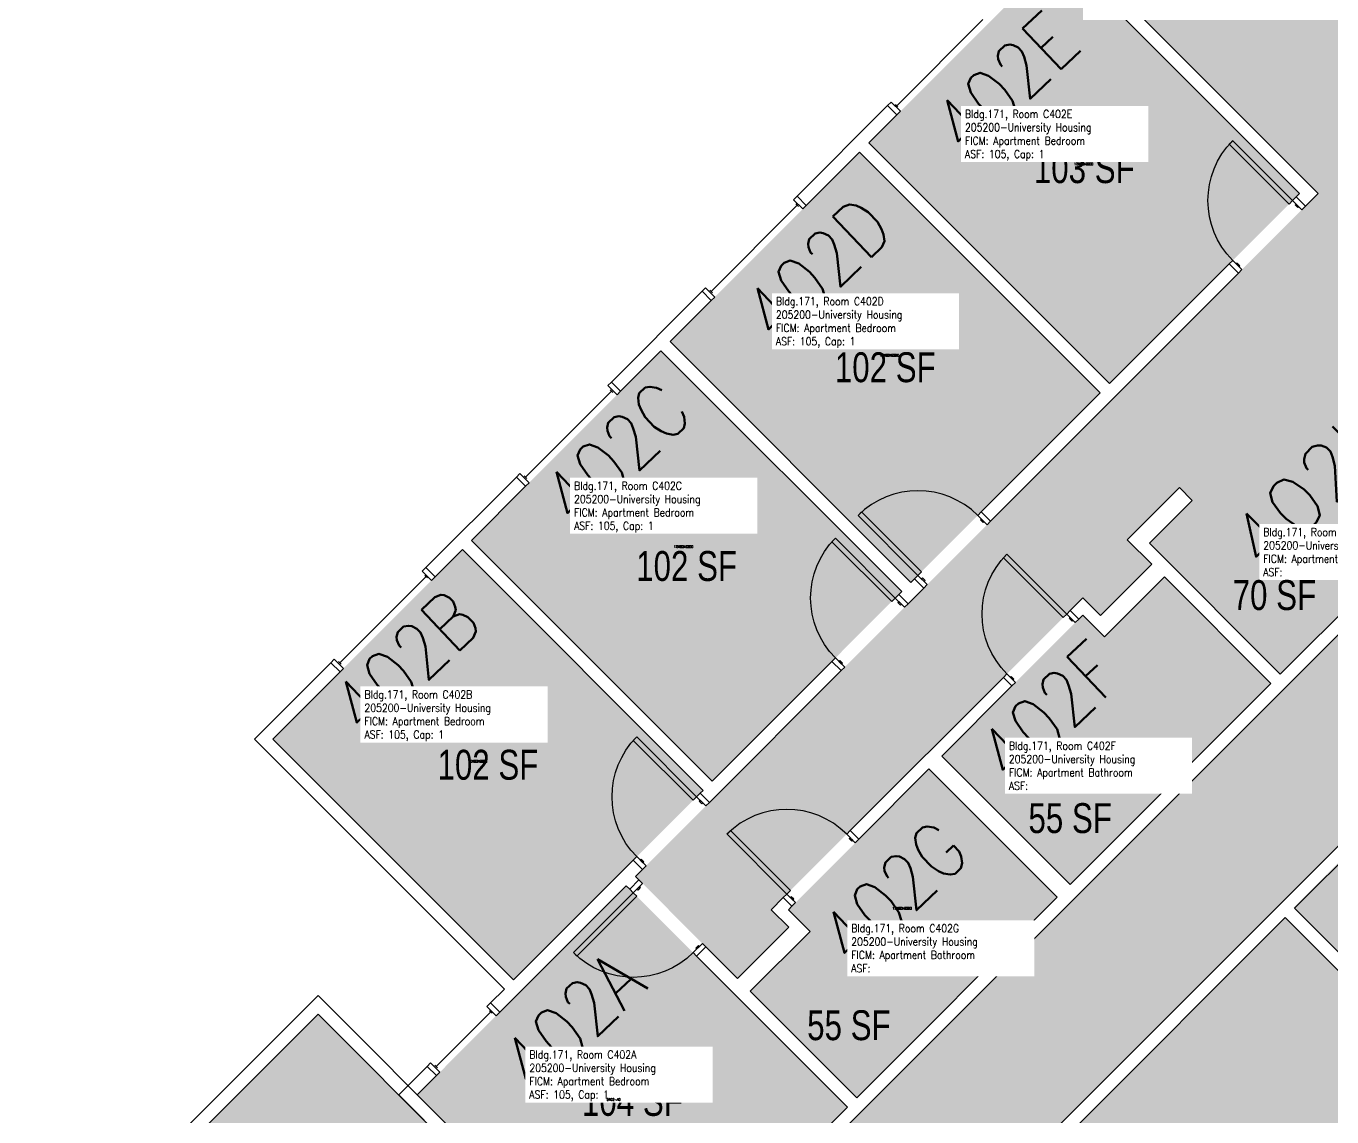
# Model space of a CAD drawing. Header units: inches. Extents: x 56 to 3925, y -1092 to 1470.
# Drawn here: x 155 to 680, y 297 to 735 of the extents above; entities that cross this region are included whole.
import ezdxf
from ezdxf.enums import TextEntityAlignment as Align

# ---------------------------------------------------------------- set-up
doc = ezdxf.new("R2010")
doc.units = ezdxf.units.IN
doc.header["$LTSCALE"] = 48
doc.header["$MEASUREMENT"] = 0
for name, color, linetype in [('A-DOOR', 2, 'Continuous'), ('A-GLAZ', 152, 'Continuous'), ('A-IDEN-RNUM', 7, 'Continuous'), ('A-IDEN-SNUM', 4, 'Continuous'), ('A-IDEN-VNUM', 4, 'Continuous'), ('A-WALL', 5, 'Continuous'), ('AREA-TEXT', 3, 'Continuous'), ('Rooms-Category-Color', 7, 'Continuous'), ('Rooms-College-Color', 7, 'Continuous'), ('Rooms-Department-Color', 7, 'Continuous'), ('Rooms-Division-Color', 7, 'Continuous'), ('Rooms-Information', 7, 'Continuous')]:
    doc.layers.add(name, color=color, linetype=linetype)
doc.styles.add('AREA', font='arial.ttf', dxfattribs={"width": 0.75, "height": 12})
doc.styles.add('ROOMSNUMBER', font='txt.shx', dxfattribs={"height": 0.03})
doc.styles.add('ROOMVNUMBER', font='simplex.shx', dxfattribs={"width": 0.85})

msp = doc.modelspace()

# ---------------------------------------------------------------- hatches: boundary and pattern name
at = {"layer": 'Rooms-Category-Color', "true_color": 0xadadad}
msp.add_hatch(color=253, dxfattribs=at).paths.add_polyline_path([(569.7, 292.64), (829.94, 552.88), (847.62, 535.2), (905.83, 593.42), (888.16, 611.09), (1018.29, 741.23), (1035.97, 723.55), (1094.18, 781.76), (1076.5, 799.44), (1290.6, 1013.54), (1248.19, 1055.95), (385.25, 193.02), (427.68, 150.59), (448.18, 171.1), (447.73, 171.55), (568.91, 292.73), (569.35, 292.29)])
at = {"layer": 'Rooms-Category-Color', "true_color": 0x728ef3}
for points in [[(400.07, 393.15), (674.33, 667.41), (588.77, 752.97), (684.59, 848.79), (801.35, 732.03), (780.95, 711.63), (792.71, 699.87), (796.16, 703.32), (787.85, 711.63), (804.8, 728.58), (859.07, 674.31), (842.12, 657.36), (823.03, 676.45), (819.58, 673), (820.99, 671.59), (775.74, 626.34), (793.42, 608.66), (760.75, 575.99), (750.85, 585.89), (745.72, 580.76), (703.04, 623.45), (623.76, 544.16), (618.63, 549.29), (597.68, 528.34), (607.48, 518.54), (586.89, 497.94), (579.82, 505.01), (454.6, 379.8), (461.67, 372.73), (441.08, 352.13)], [(493.87, 687.74), (570.24, 764.11), (666.93, 667.41), (590.56, 591.04)], [(414.05, 607.93), (490.16, 684.03), (586.85, 587.33), (510.75, 511.23)], [(755.62, 570.86), (659.1, 474.34), (606.52, 526.93), (703.04, 623.45)], [(410.34, 604.21), (334.24, 528.11), (430.94, 431.41), (507.04, 507.52)], [(330.53, 524.4), (254.42, 448.3), (351.12, 351.6), (427.22, 427.7)], [(523.14, 441.41), (574.67, 389.88), (655.41, 470.63), (612.63, 513.41), (588.59, 489.36), (579.84, 498.11)], [(743.12, 350.1), (799.08, 406.06), (744.49, 460.63), (664.49, 380.63), (707.59, 337.55), (731.63, 361.59)], [(446.23, 347), (489.01, 304.22), (569.54, 384.76), (518.01, 436.29), (461.52, 379.79), (470.27, 371.04)], [(396.38, 389.43), (312.41, 305.46), (401.33, 216.54), (485.29, 300.51)], [(577.13, 292.64), (666.05, 203.73), (750.02, 287.69), (661.1, 376.61)], [(272.56, 337.89), (340.17, 270.27), (250.79, 180.89), (222.88, 152.98), (155.26, 220.59)]]:
    msp.add_hatch(color=171, dxfattribs=at).paths.add_polyline_path(points)
at = {"layer": 'Rooms-College-Color', "true_color": 0xadadad}
for points in [[(569.7, 292.64), (829.94, 552.88), (847.62, 535.2), (905.83, 593.42), (888.16, 611.09), (1018.29, 741.23), (1035.97, 723.55), (1094.18, 781.76), (1076.5, 799.44), (1290.6, 1013.54), (1248.19, 1055.95), (385.25, 193.02), (427.68, 150.59), (448.18, 171.1), (447.73, 171.55), (568.91, 292.73), (569.35, 292.29)], [(400.07, 393.15), (674.33, 667.41), (588.77, 752.97), (684.59, 848.79), (801.35, 732.03), (780.95, 711.63), (792.71, 699.87), (796.16, 703.32), (787.85, 711.63), (804.8, 728.58), (859.07, 674.31), (842.12, 657.36), (823.03, 676.45), (819.58, 673), (820.99, 671.59), (775.74, 626.34), (793.42, 608.66), (760.75, 575.99), (750.85, 585.89), (745.72, 580.76), (703.04, 623.45), (623.76, 544.16), (618.63, 549.29), (597.68, 528.34), (607.48, 518.54), (586.89, 497.94), (579.82, 505.01), (454.6, 379.8), (461.67, 372.73), (441.08, 352.13)], [(493.87, 687.74), (570.24, 764.11), (666.93, 667.41), (590.56, 591.04)], [(414.05, 607.93), (490.16, 684.03), (586.85, 587.33), (510.75, 511.23)], [(755.62, 570.86), (659.1, 474.34), (606.52, 526.93), (703.04, 623.45)], [(410.34, 604.21), (334.24, 528.11), (430.94, 431.41), (507.04, 507.52)], [(330.53, 524.4), (254.42, 448.3), (351.12, 351.6), (427.22, 427.7)], [(523.14, 441.41), (574.67, 389.88), (655.41, 470.63), (612.63, 513.41), (588.59, 489.36), (579.84, 498.11)], [(743.12, 350.1), (799.08, 406.06), (744.49, 460.63), (664.49, 380.63), (707.59, 337.55), (731.63, 361.59)], [(446.23, 347), (489.01, 304.22), (569.54, 384.76), (518.01, 436.29), (461.52, 379.79), (470.27, 371.04)], [(396.38, 389.43), (312.41, 305.46), (401.33, 216.54), (485.29, 300.51)], [(577.13, 292.64), (666.05, 203.73), (750.02, 287.69), (661.1, 376.61)], [(272.56, 337.89), (340.17, 270.27), (250.79, 180.89), (222.88, 152.98), (155.26, 220.59)]]:
    msp.add_hatch(color=253, dxfattribs=at).paths.add_polyline_path(points)
at = {"layer": 'Rooms-Department-Color', "true_color": 0xacacac}
msp.add_hatch(color=253, dxfattribs=at).paths.add_polyline_path([(569.7, 292.64), (829.94, 552.88), (847.62, 535.2), (905.83, 593.42), (888.16, 611.09), (1018.29, 741.23), (1035.97, 723.55), (1094.18, 781.76), (1076.5, 799.44), (1290.6, 1013.54), (1248.19, 1055.95), (385.25, 193.02), (427.68, 150.59), (448.18, 171.1), (447.73, 171.55), (568.91, 292.73), (569.35, 292.29)])
at = {"layer": 'Rooms-Department-Color', "true_color": 0x604aed}
for points in [[(400.07, 393.15), (674.33, 667.41), (588.77, 752.97), (684.59, 848.79), (801.35, 732.03), (780.95, 711.63), (792.71, 699.87), (796.16, 703.32), (787.85, 711.63), (804.8, 728.58), (859.07, 674.31), (842.12, 657.36), (823.03, 676.45), (819.58, 673), (820.99, 671.59), (775.74, 626.34), (793.42, 608.66), (760.75, 575.99), (750.85, 585.89), (745.72, 580.76), (703.04, 623.45), (623.76, 544.16), (618.63, 549.29), (597.68, 528.34), (607.48, 518.54), (586.89, 497.94), (579.82, 505.01), (454.6, 379.8), (461.67, 372.73), (441.08, 352.13)], [(493.87, 687.74), (570.24, 764.11), (666.93, 667.41), (590.56, 591.04)], [(414.05, 607.93), (490.16, 684.03), (586.85, 587.33), (510.75, 511.23)], [(755.62, 570.86), (659.1, 474.34), (606.52, 526.93), (703.04, 623.45)], [(410.34, 604.21), (334.24, 528.11), (430.94, 431.41), (507.04, 507.52)], [(330.53, 524.4), (254.42, 448.3), (351.12, 351.6), (427.22, 427.7)], [(523.14, 441.41), (574.67, 389.88), (655.41, 470.63), (612.63, 513.41), (588.59, 489.36), (579.84, 498.11)], [(743.12, 350.1), (799.08, 406.06), (744.49, 460.63), (664.49, 380.63), (707.59, 337.55), (731.63, 361.59)], [(446.23, 347), (489.01, 304.22), (569.54, 384.76), (518.01, 436.29), (461.52, 379.79), (470.27, 371.04)], [(396.38, 389.43), (312.41, 305.46), (401.33, 216.54), (485.29, 300.51)], [(577.13, 292.64), (666.05, 203.73), (750.02, 287.69), (661.1, 376.61)], [(272.56, 337.89), (340.17, 270.27), (250.79, 180.89), (222.88, 152.98), (155.26, 220.59)]]:
    msp.add_hatch(color=173, dxfattribs=at).paths.add_polyline_path(points)
at = {"layer": 'Rooms-Division-Color', "true_color": 0xadadad}
msp.add_hatch(color=253, dxfattribs=at).paths.add_polyline_path([(569.7, 292.64), (829.94, 552.88), (847.62, 535.2), (905.83, 593.42), (888.16, 611.09), (1018.29, 741.23), (1035.97, 723.55), (1094.18, 781.76), (1076.5, 799.44), (1290.6, 1013.54), (1248.19, 1055.95), (385.25, 193.02), (427.68, 150.59), (448.18, 171.1), (447.73, 171.55), (568.91, 292.73), (569.35, 292.29)])
at = {"layer": 'Rooms-Division-Color', "true_color": 0x604aed}
for points in [[(400.07, 393.15), (674.33, 667.41), (588.77, 752.97), (684.59, 848.79), (801.35, 732.03), (780.95, 711.63), (792.71, 699.87), (796.16, 703.32), (787.85, 711.63), (804.8, 728.58), (859.07, 674.31), (842.12, 657.36), (823.03, 676.45), (819.58, 673), (820.99, 671.59), (775.74, 626.34), (793.42, 608.66), (760.75, 575.99), (750.85, 585.89), (745.72, 580.76), (703.04, 623.45), (623.76, 544.16), (618.63, 549.29), (597.68, 528.34), (607.48, 518.54), (586.89, 497.94), (579.82, 505.01), (454.6, 379.8), (461.67, 372.73), (441.08, 352.13)], [(493.87, 687.74), (570.24, 764.11), (666.93, 667.41), (590.56, 591.04)], [(414.05, 607.93), (490.16, 684.03), (586.85, 587.33), (510.75, 511.23)], [(755.62, 570.86), (659.1, 474.34), (606.52, 526.93), (703.04, 623.45)], [(410.34, 604.21), (334.24, 528.11), (430.94, 431.41), (507.04, 507.52)], [(330.53, 524.4), (254.42, 448.3), (351.12, 351.6), (427.22, 427.7)], [(523.14, 441.41), (574.67, 389.88), (655.41, 470.63), (612.63, 513.41), (588.59, 489.36), (579.84, 498.11)], [(743.12, 350.1), (799.08, 406.06), (744.49, 460.63), (664.49, 380.63), (707.59, 337.55), (731.63, 361.59)], [(446.23, 347), (489.01, 304.22), (569.54, 384.76), (518.01, 436.29), (461.52, 379.79), (470.27, 371.04)], [(396.38, 389.43), (312.41, 305.46), (401.33, 216.54), (485.29, 300.51)], [(577.13, 292.64), (666.05, 203.73), (750.02, 287.69), (661.1, 376.61)], [(272.56, 337.89), (340.17, 270.27), (250.79, 180.89), (222.88, 152.98), (155.26, 220.59)]]:
    msp.add_hatch(color=173, dxfattribs=at).paths.add_polyline_path(points)

# ---------------------------------------------------------------- linework, layer by layer
at = {"layer": 'A-DOOR'}
for points in [[(664.1, 664.58), (662.69, 663.17), (638.65, 687.21), (640.06, 688.62)], [(667.82, 660.87), (669.23, 662.28), (665.52, 666), (664.1, 664.58)], [(666.58, 662.11), (666.23, 661.75), (665.16, 662.81), (665.52, 663.17)], [(643.77, 636.83), (642.36, 635.41), (638.65, 639.13), (640.06, 640.54)], [(642.54, 638.07), (642.89, 638.42), (641.83, 639.48), (641.48, 639.13)], [(513.58, 514.06), (514.99, 515.47), (490.95, 539.51), (489.54, 538.1)], [(541.33, 534.39), (542.75, 535.8), (539.03, 539.51), (537.62, 538.1)], [(540.09, 535.62), (539.74, 535.27), (538.68, 536.33), (539.03, 536.68)], [(504.47, 504.95), (503.06, 503.54), (479.02, 527.58), (480.43, 528.99)], [(573.35, 498.52), (571.94, 497.11), (547.9, 521.15), (549.31, 522.56)], [(517.29, 510.34), (515.88, 508.93), (512.16, 512.64), (513.58, 514.06)], [(516.05, 511.58), (516.41, 511.94), (515.35, 513), (514.99, 512.64)], [(508.19, 501.24), (509.6, 502.65), (505.89, 506.37), (504.47, 504.95)], [(506.95, 502.48), (506.6, 502.12), (505.53, 503.18), (505.89, 503.54)], [(576.8, 495.08), (578.21, 496.49), (574.77, 499.94), (573.35, 498.52)], [(575.83, 496.05), (575.47, 495.69), (574.41, 496.76), (574.77, 497.11)], [(484.15, 477.2), (482.73, 475.78), (479.02, 479.5), (480.43, 480.91)], [(482.91, 478.44), (483.26, 478.79), (482.2, 479.85), (481.85, 479.5)], [(552.76, 471.03), (551.34, 469.62), (547.9, 473.07), (549.31, 474.48)], [(551.79, 472.01), (552.14, 472.36), (551.08, 473.42), (550.72, 473.07)], [(424.66, 425.14), (423.25, 423.72), (399.2, 447.77), (400.62, 449.18)], [(428.37, 421.43), (429.79, 422.84), (426.07, 426.55), (424.66, 425.14)], [(427.13, 422.66), (426.78, 422.31), (425.72, 423.37), (426.07, 423.72)], [(460.9, 386.07), (462.31, 387.48), (438.27, 411.53), (436.86, 410.11)], [(488.39, 406.66), (489.8, 408.08), (486.35, 411.53), (484.94, 410.11)], [(487.42, 407.64), (487.06, 407.28), (486, 408.34), (486.35, 408.7)], [(404.33, 397.38), (402.92, 395.97), (399.2, 399.68), (400.62, 401.1)], [(403.09, 398.62), (403.45, 398.97), (402.39, 400.04), (402.03, 399.68)], [(402.92, 390.31), (401.5, 391.73), (397.79, 388.01), (399.2, 386.6)], [(401.68, 389.08), (402.03, 388.72), (400.97, 387.66), (400.62, 388.01)], [(399.2, 386.6), (400.62, 385.19), (376.58, 361.14), (375.16, 362.56)], [(464.35, 382.62), (462.93, 381.21), (459.48, 384.66), (460.9, 386.07)], [(463.37, 383.6), (463.73, 383.95), (462.67, 385.01), (462.31, 384.66)], [(426.96, 366.27), (428.37, 364.86), (424.66, 361.14), (423.25, 362.56)], [(425.72, 365.03), (425.37, 365.39), (424.31, 364.33), (424.66, 363.97)]]:
    msp.add_lwpolyline(points, close=True, dxfattribs=at)
at = {"layer": 'A-DOOR', "extrusion": (0, 0, -1)}
for centre, start, end in [((-664.1, 664.58), 315, 45), ((-504.47, 504.95), 315, 45), ((-573.35, 498.52), 315, 45), ((-424.66, 425.14), 315, 45), ((-399.2, 386.6), 225, 315)]:
    msp.add_arc(centre, 34, start, end, dxfattribs=at)
at = {"layer": 'A-DOOR'}
for centre in [(513.58, 514.06), (460.9, 386.07)]:
    msp.add_arc(centre, 34, 45, 135, dxfattribs=at)
at = {"layer": 'A-GLAZ'}
for p, q in [((539.68, 737.26), (505.03, 702.62)), ((505.56, 702.09), (504.5, 703.15)), ((465.1, 662.68), (430.45, 628.03)), ((465.63, 662.15), (464.57, 663.21)), ((430.98, 627.5), (429.92, 628.56)), ((390.5, 588.08), (355.85, 553.43)), ((391.03, 587.55), (389.97, 588.61)), ((356.38, 552.9), (355.32, 553.96)), ((315.95, 513.53), (281.3, 478.89)), ((316.48, 513), (315.42, 514.06)), ((281.83, 478.36), (280.77, 479.42)), ((341.93, 338.7), (320.01, 316.78)), ((342.46, 338.17), (341.4, 339.23)), ((320.54, 316.25), (319.48, 317.31))]:
    msp.add_line(p, q, dxfattribs=at)
for points in [[(502.82, 704.12), (501.41, 702.7), (505.12, 698.99), (506.53, 700.41)], [(463.59, 664.89), (465.01, 666.3), (468.72, 662.59), (467.31, 661.18)], [(428.24, 629.54), (426.82, 628.12), (430.54, 624.41), (431.95, 625.82)], [(388.99, 590.29), (390.41, 591.7), (394.12, 587.99), (392.71, 586.58)], [(353.64, 554.94), (352.22, 553.52), (355.94, 549.81), (357.35, 551.22)], [(314.45, 515.74), (315.86, 517.16), (319.57, 513.45), (318.16, 512.03)], [(279.09, 480.39), (277.68, 478.97), (281.39, 475.26), (282.8, 476.68)], [(340.43, 340.91), (341.84, 342.32), (345.56, 338.61), (344.14, 337.2)], [(317.8, 318.28), (316.39, 316.87), (320.1, 313.15), (321.52, 314.57)]]:
    msp.add_lwpolyline(points, close=True, dxfattribs=at)
at = {"layer": 'A-WALL'}
for p, q in [((570.24, 764.11), (666.93, 667.41)), ((674.36, 667.41), (588.8, 752.97)), ((501.41, 702.7), (465.01, 666.3)), ((493.87, 687.74), (505.12, 698.99)), ((505.12, 698.99), (501.41, 702.7)), ((590.56, 591.04), (493.87, 687.74)), ((468.72, 662.59), (490.16, 684.03)), ((490.16, 684.03), (586.85, 587.33)), ((465.01, 666.3), (468.72, 662.59)), ((666.93, 667.41), (665.52, 666)), ((669.23, 662.28), (674.36, 667.41)), ((665.52, 666), (669.23, 662.28)), ((542.75, 535.8), (642.36, 635.41)), ((638.65, 639.13), (590.56, 591.04)), ((642.36, 635.41), (638.65, 639.13)), ((426.82, 628.12), (390.41, 591.7)), ((414.05, 607.93), (430.54, 624.41)), ((430.54, 624.41), (426.82, 628.12)), ((394.12, 587.99), (410.34, 604.21)), ((410.34, 604.21), (507.04, 507.52)), ((510.75, 511.23), (414.05, 607.93)), ((492.28, 300.07), (800.6, 608.39)), ((390.41, 591.7), (394.12, 587.99)), ((586.85, 587.33), (539.03, 539.51)), ((755.64, 570.86), (659.12, 474.34)), ((352.22, 553.52), (315.86, 517.16)), ((355.94, 549.81), (352.22, 553.52)), ((660.66, 383.6), (829.94, 552.88)), ((334.24, 528.11), (355.94, 549.81)), ((618.65, 549.28), (597.7, 528.34)), ((623.78, 544.16), (618.65, 549.28)), ((606.54, 526.92), (623.78, 544.16)), ((539.03, 539.51), (542.75, 535.8)), ((430.94, 431.41), (334.24, 528.11)), ((597.7, 528.34), (607.5, 518.53)), ((659.12, 474.34), (606.54, 526.92)), ((319.57, 513.45), (330.53, 524.4)), ((330.53, 524.4), (427.22, 427.7)), ((315.86, 517.16), (319.57, 513.45)), ((607.5, 518.53), (586.91, 497.94)), ((509.6, 502.65), (515.88, 508.93)), ((512.16, 512.64), (510.75, 511.23)), ((515.88, 508.93), (512.16, 512.64)), ((588.59, 489.36), (612.63, 513.41)), ((612.63, 513.41), (655.41, 470.63)), ((507.04, 507.52), (505.89, 506.37)), ((505.89, 506.37), (509.6, 502.65)), ((579.84, 505.01), (574.77, 499.94)), ((586.91, 497.94), (579.84, 505.01)), ((574.77, 499.94), (578.21, 496.49)), ((578.21, 496.49), (579.84, 498.11)), ((579.84, 498.11), (588.59, 489.36)), ((277.68, 478.97), (247, 448.3)), ((281.39, 475.26), (277.68, 478.97)), ((479.02, 479.5), (430.94, 431.41)), ((482.73, 475.78), (479.02, 479.5)), ((254.42, 448.3), (281.39, 475.26)), ((429.79, 422.84), (482.73, 475.78)), ((547.9, 473.07), (486.35, 411.53)), ((551.34, 469.62), (547.9, 473.07)), ((523.14, 441.41), (551.34, 469.62)), ((655.41, 470.63), (574.67, 389.88)), ((744.81, 460.33), (664.81, 380.33)), ((247, 448.3), (347.41, 347.89)), ((351.12, 351.6), (254.42, 448.3)), ((574.67, 389.88), (523.14, 441.41)), ((489.8, 408.08), (518.01, 436.29)), ((518.01, 436.29), (569.54, 384.76)), ((427.22, 427.7), (426.07, 426.55)), ((426.07, 426.55), (429.79, 422.84)), ((486.35, 411.53), (489.8, 408.08)), ((399.2, 399.68), (351.12, 351.6)), ((402.92, 395.97), (399.2, 399.68)), ((400.09, 393.14), (402.92, 395.97)), ((351.56, 344.62), (396.38, 389.43)), ((396.38, 389.43), (397.79, 388.01)), ((397.79, 388.01), (401.5, 391.73)), ((401.5, 391.73), (400.09, 393.14)), ((459.48, 384.66), (454.62, 379.79)), ((462.93, 381.21), (459.48, 384.66)), ((569.54, 384.76), (489.01, 304.22)), ((569.7, 292.64), (660.66, 383.6)), ((454.62, 379.79), (461.69, 372.72)), ((461.52, 379.79), (462.93, 381.21)), ((470.27, 371.04), (461.52, 379.79)), ((664.81, 380.33), (707.59, 337.55)), ((461.69, 372.72), (441.1, 352.13)), ((661.1, 376.61), (577.13, 292.64)), ((718.37, 319.34), (661.1, 376.61)), ((446.23, 347), (470.27, 371.04)), ((428.37, 364.86), (424.66, 361.14)), ((441.1, 352.13), (428.37, 364.86)), ((424.66, 361.14), (485.29, 300.51)), ((347.41, 347.89), (341.84, 342.32)), ((489.01, 304.22), (446.23, 347)), ((272.56, 345.31), (209.16, 281.91)), ((405.05, 212.82), (272.56, 345.31)), ((341.84, 342.32), (345.56, 338.61)), ((345.56, 338.61), (351.56, 344.62)), ((212.87, 278.2), (272.56, 337.89)), ((272.56, 337.89), (340.17, 270.27)), ((316.39, 316.87), (304.98, 305.46)), ((320.1, 313.15), (316.39, 316.87)), ((312.41, 305.46), (320.1, 313.15)), ((304.98, 305.46), (401.33, 209.12)), ((401.33, 216.54), (312.41, 305.46)), ((485.29, 300.51), (401.33, 216.54)), ((401.33, 209.12), (492.28, 300.07))]:
    msp.add_line(p, q, dxfattribs=at)

# ---------------------------------------------------------------- texts
at = {"layer": 'A-IDEN-RNUM', "style": 'ROOMSNUMBER', "width": 0.85}
for s, p in [('0402-E0', (580.14, 679.24)), ('0402-D0', (502.07, 602.39)), ('0402-C0', (419.34, 525.55)), ('0402-F0', (579.36, 447.36)), ('0402-B0', (336.6, 439.39)), ('0402-G0', (507.19, 380.33)), ('0402-A0', (391.31, 303.56))]:
    msp.add_text(s, height=1, dxfattribs=at).set_placement(p, align=Align.MIDDLE_CENTER)
at = {"layer": 'A-IDEN-SNUM', "style": 'ROOMSNUMBER', "width": 0.85}
for s, p in [('1710C402E0', (580.14, 679.24)), ('1710C402D0', (502.07, 602.39)), ('1710C402C0', (419.34, 525.55)), ('1710C402F0', (579.36, 447.36)), ('1710C402B0', (336.6, 439.39)), ('1710C402G0', (507.19, 380.33)), ('1710C402A0', (391.31, 303.56))]:
    msp.add_text(s, height=1, dxfattribs=at).set_placement(p, align=Align.MIDDLE_CENTER)
at = {"layer": 'A-IDEN-VNUM', "style": 'ROOMVNUMBER', "width": 0.85}
for s, p in [('402E', (548.83, 711.63)), ('402D', (473.17, 636.73)), ('402C', (392.43, 562.95)), ('402B', (307.87, 478.82)), ('402F', (566.44, 459)), ('402G', (503.78, 386.31)), ('402A', (374.79, 334.84))]:
    msp.add_text(s, height=22.5, rotation=43.5406, dxfattribs=at).set_placement(p, align=Align.MIDDLE_CENTER)
at = {"layer": 'A-IDEN-VNUM', "style": 'ROOMVNUMBER'}
msp.add_text('402K', height=22.5, rotation=45.278, dxfattribs=at).set_placement((672.21, 549.83), align=Align.MIDDLE_CENTER)
at = {"layer": 'AREA-TEXT', "style": 'AREA', "width": 0.75}
for s, p in [('103 SF', (580.4, 677.58)), ('102 SF', (500.45, 597.63)), ('102 SF', (420.64, 517.81)), ('70 SF', (656.79, 506.13)), ('102 SF', (340.82, 438)), ('55 SF', (574.74, 416.56)), ('55 SF', (485.84, 333.39)), ('104 SF', (398.85, 302.99))]:
    msp.add_text(s, height=12, dxfattribs=at).set_placement(p, align=Align.MIDDLE_CENTER)

# ---------------------------------------------------------------- next in the draw order: texts
at = {"layer": 'Rooms-Information', "char_height": 3.2143, "width": 72, "attachment_point": 7, "style": 'ROOMVNUMBER', "bg_fill": 3, "box_fill_scale": 1.5, "bg_fill_color": 256, "bg_fill_true_color": 13158600, "bg_fill_transparency": 0}
for s, insert in [('Bldg.171, Room C402E^M^J205200-University Housing^M^JFICM: Apartment Bedroom^M^JASF: 105, Cap: 1', (532.48, 680.58)), ('Bldg.171, Room C402D^M^J205200-University Housing^M^JFICM: Apartment Bedroom^M^JASF: 105, Cap: 1', (456.5, 605.36)), ('Bldg.171, Room C402C^M^J205200-University Housing^M^JFICM: Apartment Bedroom^M^JASF: 105, Cap: 1', (375.42, 531.27)), ('Bldg.171, Room C402K^M^J205200-University Housing^M^JFICM: Apartment Kitchen^M^JASF: ', (652.31, 513.75)), ('Bldg.171, Room C402B^M^J205200-University Housing^M^JFICM: Apartment Bedroom^M^JASF: 105, Cap: 1', (291.19, 447.45)), ('Bldg.171, Room C402F^M^J205200-University Housing^M^JFICM: Apartment Bathroom^M^JASF: ', (550.1, 427.95)), ('Bldg.171, Room C402G^M^J205200-University Housing^M^JFICM: Apartment Bathroom^M^JASF: ', (486.77, 354.63)), ('Bldg.171, Room C402A^M^J205200-University Housing^M^JFICM: Apartment Bedroom^M^JASF: 105, Cap: 1', (357.45, 302.84))]:
    msp.add_mtext(s, dxfattribs=dict(at, insert=insert))

doc.saveas('drawing.dxf')
